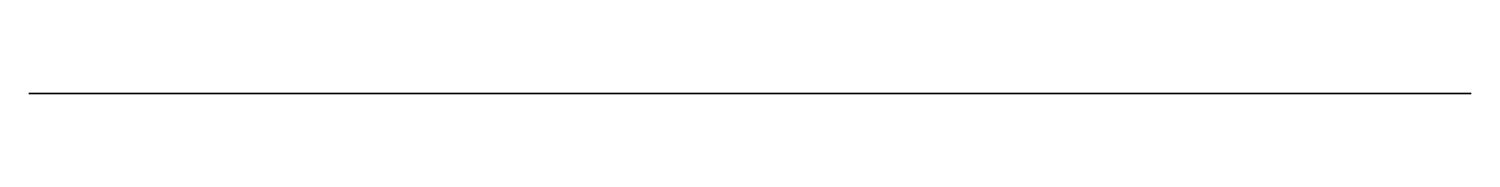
# Model space of a CAD drawing. Header units: millimetres. Extents: x 119.7 to 183.2, y 0 to 0.
import ezdxf

# ---------------------------------------------------------------- set-up
doc = ezdxf.new("R2010")
doc.units = ezdxf.units.MM
doc.layers.get('0').update_dxf_attribs({"color": 173, "true_color": 0x5858e1})

msp = doc.modelspace()

# ---------------------------------------------------------------- linework, layer by layer
at = {"color": 24, "true_color": 0xb01a1a}
msp.add_polyline3d([(183.179, 0, -95.56), (183.179, 0, -109.736), (119.725, 0, -109.736), (119.725, 0, -95.56), (119.751, 0, -94.612), (119.791, 0, -94.143), (119.856, 0, -93.682), (119.899, 0, -93.455), (119.951, 0, -93.231), (120.011, 0, -93.011), (120.081, 0, -92.795), (120.16, 0, -92.583), (120.25, 0, -92.376), (120.352, 0, -92.174), (120.465, 0, -91.977), (120.592, 0, -91.78), (120.725, 0, -91.587), (120.866, 0, -91.4), (121.013, 0, -91.217), (121.166, 0, -91.041), (121.326, 0, -90.87), (121.492, 0, -90.704), (121.664, 0, -90.545), (121.842, 0, -90.392), (122.026, 0, -90.245), (122.215, 0, -90.104), (122.41, 0, -89.971), (122.61, 0, -89.844), (122.815, 0, -89.724), (123.025, 0, -89.612), (123.24, 0, -89.507), (123.568, 0, -89.365), (123.901, 0, -89.242), (124.239, 0, -89.138), (124.581, 0, -89.053), (124.926, 0, -88.987), (125.274, 0, -88.939), (125.623, 0, -88.911), (125.973, 0, -88.901), (126.323, 0, -88.911), (126.672, 0, -88.939), (127.019, 0, -88.987), (127.364, 0, -89.053), (127.706, 0, -89.138), (128.044, 0, -89.242), (128.378, 0, -89.365), (128.706, 0, -89.507), (128.92, 0, -89.612), (129.13, 0, -89.724), (129.336, 0, -89.844), (129.536, 0, -89.971), (129.73, 0, -90.104), (129.92, 0, -90.245), (130.103, 0, -90.392), (130.281, 0, -90.545), (130.453, 0, -90.704), (130.619, 0, -90.87), (130.779, 0, -91.041), (130.933, 0, -91.217), (131.08, 0, -91.4), (131.22, 0, -91.587), (131.354, 0, -91.78), (131.48, 0, -91.977), (131.594, 0, -92.174), (131.695, 0, -92.376), (131.785, 0, -92.584), (131.865, 0, -92.797), (131.934, 0, -93.014), (131.995, 0, -93.234), (132.046, 0, -93.459), (132.089, 0, -93.687), (132.154, 0, -94.15), (132.194, 0, -94.62), (132.221, 0, -95.57), (133.91, 0, -95.579), (133.91, 0, -89.219), (168.953, 0, -89.219), (168.953, 0, -95.579), (170.683, 0, -95.57), (170.709, 0, -94.62), (170.749, 0, -94.15), (170.814, 0, -93.687), (170.858, 0, -93.459), (170.909, 0, -93.234), (170.969, 0, -93.014), (171.039, 0, -92.797), (171.118, 0, -92.584), (171.209, 0, -92.376), (171.31, 0, -92.174), (171.423, 0, -91.977), (171.55, 0, -91.78), (171.684, 0, -91.587), (171.824, 0, -91.4), (171.971, 0, -91.217), (172.125, 0, -91.041), (172.284, 0, -90.87), (172.45, 0, -90.704), (172.623, 0, -90.545), (172.801, 0, -90.392), (172.984, 0, -90.245), (173.174, 0, -90.104), (173.368, 0, -89.971), (173.568, 0, -89.844), (173.773, 0, -89.724), (173.983, 0, -89.612), (174.198, 0, -89.507), (174.526, 0, -89.365), (174.859, 0, -89.242), (175.197, 0, -89.138), (175.539, 0, -89.053), (175.885, 0, -88.987), (176.232, 0, -88.939), (176.581, 0, -88.911), (176.931, 0, -88.901), (177.281, 0, -88.911), (177.63, 0, -88.939), (177.977, 0, -88.987), (178.323, 0, -89.053), (178.665, 0, -89.138), (179.003, 0, -89.242), (179.336, 0, -89.365), (179.664, 0, -89.507), (179.879, 0, -89.612), (180.089, 0, -89.724), (180.294, 0, -89.844), (180.494, 0, -89.971), (180.689, 0, -90.104), (180.878, 0, -90.245), (181.062, 0, -90.392), (181.24, 0, -90.545), (181.412, 0, -90.704), (181.578, 0, -90.87), (181.738, 0, -91.041), (181.891, 0, -91.217), (182.038, 0, -91.4), (182.178, 0, -91.587), (182.312, 0, -91.78), (182.439, 0, -91.977), (182.552, 0, -92.174), (182.653, 0, -92.376), (182.744, 0, -92.583), (182.823, 0, -92.795), (182.893, 0, -93.011), (182.953, 0, -93.231), (183.004, 0, -93.455), (183.048, 0, -93.682), (183.113, 0, -94.143), (183.153, 0, -94.612)], close=True, dxfattribs=at)

doc.saveas('drawing.dxf')
